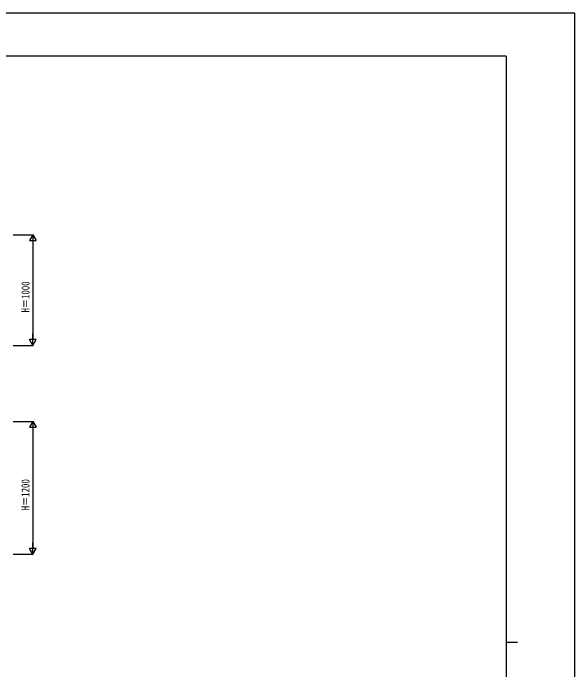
# Model space of a CAD drawing. Units: millimetres, scale not verified. Extents: x -8410 to 8410, y -5940 to 5940.
# Drawn here: x 3332 to 8410, y 0 to 5940 of the extents above; entities that cross this region are included whole.
import ezdxf
from ezdxf.enums import TextEntityAlignment as Align

# ---------------------------------------------------------------- set-up
doc = ezdxf.new("R2010")
doc.units = ezdxf.units.MM
doc.header["$LTSCALE"] = 30
doc.layers.add('0-3_YKK_D', color=6, linetype='Continuous')
doc.layers.add('0-4_YKK_ZWAK', color=7, linetype='Continuous')
doc.styles.add('ＭＳ ゴシック', font='')
doc.styles.get('ＭＳ ゴシック').set_extended_font_data('MS Gothic')

msp = doc.modelspace()

# ---------------------------------------------------------------- linework, layer by layer
at = {"layer": '0-3_YKK_D'}
for p, q in [((3332.65, 3934.91), (3511.65, 3934.91)), ((3510.65, 3934.91), (3480.65, 3882.94)), ((3510.65, 3934.91), (3540.65, 3882.94)), ((3510.65, 3934.91), (3510.65, 3830.98)), ((3480.65, 3882.94), (3540.65, 3882.94)), ((3510.65, 3874.91), (3510.65, 2994.91)), ((3510.65, 2934.91), (3510.65, 3038.83)), ((3510.65, 2934.91), (3480.65, 2986.87)), ((3540.65, 2986.87), (3480.65, 2986.87)), ((3510.65, 2934.91), (3540.65, 2986.87)), ((3332.65, 2934.91), (3511.65, 2934.91)), ((3332.65, 2245.75), (3511.65, 2245.75)), ((3510.65, 2245.75), (3480.65, 2193.78)), ((3510.65, 2245.75), (3540.65, 2193.78)), ((3510.65, 2245.75), (3510.65, 2141.82)), ((3480.65, 2193.78), (3540.65, 2193.78)), ((3510.65, 2185.75), (3510.65, 1105.75)), ((3510.65, 1045.75), (3510.65, 1149.67)), ((3510.65, 1045.75), (3480.65, 1097.71)), ((3540.65, 1097.71), (3480.65, 1097.71)), ((3510.65, 1045.75), (3540.65, 1097.71)), ((3332.65, 1045.75), (3511.65, 1045.75))]:
    msp.add_line(p, q, dxfattribs=at)
at = {"layer": '0-4_YKK_ZWAK'}
for p, q in [((7790.04, 5550), (-7809.96, 5550)), ((7790.04, 5550), (7790.04, -5050)), ((7790.04, 250), (7890.04, 250))]:
    msp.add_line(p, q, dxfattribs=at)
msp.add_lwpolyline([(-8410, -5940), (8410, -5940), (8410, 5940), (-8410, 5940)], close=True, dxfattribs=at)

# ---------------------------------------------------------------- texts
at = {"layer": '0-3_YKK_D', "style": 'ＭＳ ゴシック', "width": 0.8}
for s, p in [('H＝1000', (3501.65, 3232.24)), ('H＝1200', (3501.65, 1443.08))]:
    msp.add_text(s, height=73.31, rotation=90, dxfattribs=at).set_placement(p, align=Align.BOTTOM_LEFT)

doc.saveas('drawing.dxf')
